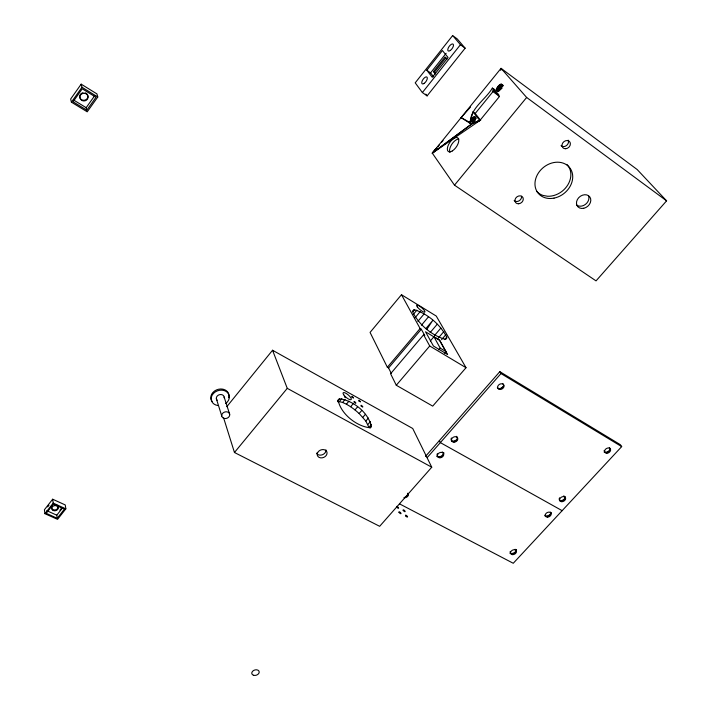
<?xml version="1.0" encoding="UTF-8"?>
<svg xmlns="http://www.w3.org/2000/svg" width="711" height="711" viewBox="0 0 711 711"><rect width="100%" height="100%" fill="white"/><g stroke="black" fill="none" stroke-linecap="round" stroke-linejoin="round"><path stroke-width="1.07" d="M371.382 426.502C368.467 412.682 353.323 400.48 339.458 398.773L338.116 399.92C340.285 413.455 356.682 426.636 370.147 427.746L371.382 426.502L370.102 428.004M446.775 337.103L446.561 338.703L445.193 339.343C431.621 335.37 419.028 324.66 412.682 312.031L413.029 310.529L414.344 309.72C427.924 313.862 440.207 324.598 446.775 337.103L444.633 339.618M500.74 70.416L501.033 68.336L637.18 169.538L666.589 200.831L596.04 280.881L454.489 185.162L432.306 153.149L501.033 68.336L526.647 97.46L666.589 200.831M501.015 84.174L503.21 85.791L500.277 87.817L498.66 91.372L496.465 89.773L496.945 88.022L499.575 84.796L501.015 84.174L502.028 84.511C503.006 87.337 500.162 91.204 497.193 91.266L492.341 88.12C485.569 99.656 469.615 108.667 470.3 123.483L470.709 123.794C473.695 123.821 476.361 119.901 475.472 117.128L474.504 116.755L473.099 117.333L470.184 121.421M473.837 116.933L476.041 118.506L473.846 120.275L472.237 123.821L461.11 117.608L470.549 106.997M470.024 122.256L470.38 120.897L472.584 122.461M480.68 120.408L475.215 113.476L473.019 111.911L470.522 120.506L472.726 122.079M477.481 121.679L477.819 120.763M426.769 329.469L432.866 320.27L425.853 328.642M81.178 84.156L70.656 99.025L71.411 102.171L87.213 111.814L97.78 97.007L96.918 93.888L81.178 84.156L81.978 87.249L97.78 97.007M71.411 102.171L81.978 87.249M86.795 110.169L73.055 101.78L82.245 88.804L95.994 97.291L86.795 110.169L86.155 107.681L94.705 95.692M52.658 499.211L44.411 509.751L44.917 513.68L57.555 519.359L65.839 508.854L65.261 504.952L52.658 499.211L53.192 503.112L44.917 513.68M47.664 506.907L48.97 505.237M59.928 510.205L61.884 507.716M57.218 518.275L64.417 509.138L53.414 504.143L46.215 513.324L57.218 518.275L56.782 515.191L62.657 507.734M452.658 35.55L415.206 82.84L422.378 92.554L427.098 95.887L465.145 48.188L457.306 38.998L452.658 35.55L460.444 44.713L465.145 48.188M426.822 70.229L442.42 50.543L448.054 57.458L432.27 77.312L426.822 70.229L430.555 72.904L433.594 76.85M430.555 72.904L446.144 53.263M435.31 73.9L433.488 71.553L445.05 56.987L446.926 59.297M435.647 73.793L434.43 72.229L445.993 57.671M422.378 92.554L460.444 44.713M226.818 406.665L272.553 350.247L412.718 428.484L431.755 467.216L379.656 526.309L234.461 452.498L223.609 417.89M475.215 113.476L494.527 89.719L492.341 88.12L499.433 96.536L479.836 120.559L432.306 153.149L436.598 148.119M234.461 452.498L287.262 388.348L272.553 350.247M454.489 185.162L526.647 97.46M401.475 294.718L420.103 328.518L421.321 329.246L424.787 335.521L423.596 334.801L390.588 373.728L396.285 385.255L432.715 406.123L466.025 367.711L436.27 316.066L401.475 294.718L370.067 332.419L387.353 367.258L388.57 367.96L391.317 373.497M413.331 314.404L416.842 310.183M414.584 318.332L420.192 311.587M417.855 321.416L424.156 313.853M421.472 325.194L428.475 316.804M337.556 401.04L339.458 398.773M337.716 401.742L339.298 401.626L341.831 398.622M339.298 401.626L342.542 402.444L345.066 399.449M342.542 402.444L346.408 404.195L348.932 401.2M346.408 404.195L350.656 406.736L353.18 403.75M387.353 367.258L420.103 328.518M388.57 367.96L421.321 329.246M350.656 406.736L354.993 409.918L357.517 406.941M371.489 424.369L368.929 427.364L365.827 421.054L359.153 413.526L361.677 410.549M430.137 332.588L437.194 324.269M362.841 417.321L365.374 414.344M434.51 335.521L440.882 328.038M430.377 340.925L433.932 336.738L439.576 340.151L445.895 351.545L444.455 353.225M365.827 421.054L368.369 418.068M396.285 385.255L429.737 345.99L423.596 334.801M438.154 338.249L443.833 331.584M438.029 146.448L439.46 144.768M441.611 142.253L443.042 140.582M367.898 424.476L370.449 421.49M441.567 339.68L445.841 334.677M438.758 349.821L440.207 348.132L433.932 336.738M425.48 456.435L499.824 371.666L620.374 444.695L621.681 446.615L513.253 563.272L399.484 503.841M427.195 457.608L500.979 373.559L499.824 371.666M436.723 148.199L432.306 153.149L472.433 123.421L479.836 120.559L473.019 111.911M436.732 148.297L432.306 153.149L472.433 123.421M472.211 123.59L479.836 120.559M46.819 510.694L56.782 515.191M53.192 503.112L65.839 508.854M287.262 388.348L431.755 467.216M562.143 510.676L440.358 442.624L439.345 440.642M429.737 345.99L466.025 367.711M440.207 348.132L445.895 351.545M500.979 373.559L621.681 446.615M73.366 99.869L86.155 107.681M461.11 117.608L470.3 123.483M470.069 122.959L471.544 124.007M473.099 117.333L475.303 118.906M472.353 117.946L474.557 119.51M471.642 118.71L473.846 120.275M471.02 119.581L473.224 121.154M474.504 116.755L475.979 117.804M433.488 71.553L434.43 72.229M496.616 88.937L498.811 90.546M496.465 89.773L497.984 91.532M492.883 90.075L497.051 93.123M492.27 91.097L499.406 96.305M499.575 84.796L501.762 86.413M498.811 85.418L500.997 87.035M498.082 86.209L500.277 87.817M497.451 87.089L499.646 88.697M496.945 88.022L499.14 89.63M501.602 84.227L503.059 85.302M500.322 84.369L502.517 85.987M354.993 409.918L359.153 413.526M497.371 93.088L498.793 94.776M425.791 94.119L427.098 95.887M496.518 90.466L496.767 90.972M229.689 414.291L229.404 413.473A4.062 3.297 -17.7 0 0 225.671 411.829A4.062 3.297 -17.7 0 0 222.01 414.317L221.761 415.197A4.062 3.297 -17.7 0 0 225.796 418.521A4.062 3.297 -17.7 0 0 229.689 414.291L223.867 396.214A3.99 3.271 -17.5 0 0 220.188 394.569A3.99 3.271 -17.5 0 0 216.597 397.022L216.348 397.893A3.99 3.271 -17.5 0 0 217.184 400.257M216.375 398.755L221.779 416.068M502.579 383.46A3.395 2.64 -30 0 1 502.144 387.939A3.395 2.64 -30 0 1 497.345 387.344M609.265 447.601A3.244 2.382 -31.3 0 1 608.296 451.983A3.244 2.382 -31.3 0 1 604.092 450.623M564.756 496.571A3.182 2.329 -29 0 1 562.25 500.873A3.182 2.329 -29 0 1 559.548 497.816M563.636 495.931A3.182 2.329 -29 0 1 564.267 496.18M456.355 436.323A3.333 2.577 -27.1 0 1 455.644 440.882A3.333 2.577 -27.1 0 1 451.058 439.46M451.112 438.749A3.333 2.577 -27.1 0 1 451.387 438.038M503.681 385.753A4.746 3.697 -30 0 1 498.722 388.695M457.511 438.536A4.657 3.599 -27.1 0 1 451.476 441.149M565.521 497.078A4.453 3.262 -29 0 1 559.424 500.633M610.411 448.632A4.533 3.333 -31.3 0 1 604.217 452.258M85.124 92.794A4.115 3.848 -4.5 0 1 87.409 98.26A4.115 3.848 -4.5 0 1 81.223 99.469A4.115 3.848 -4.5 0 1 81.081 93.585M81.978 93.017A4.115 3.848 -4.5 0 1 83 92.688M501.948 88.368A3.919 3.342 -43.3 0 1 499.158 88.573M500.588 89.373A3.928 3.342 -43.3 0 1 498.909 88.786M325.94 449.876A5.057 3.99 -21.7 0 1 322.234 454.809A5.057 3.99 -21.7 0 1 316.466 453.12M344.426 396.88A5.261 1.635 40.1 0 1 345.502 397.689M407.856 493.176A3.279 2.497 -24.3 0 1 407.661 496.367A3.279 2.497 -24.3 0 1 403.901 497.664M442.304 451.956A3.315 2.551 -26.3 0 1 442.784 455.449A3.315 2.551 -26.3 0 1 438.571 456.897A3.315 2.551 -26.3 0 1 437.354 453.662M408.061 493.603A3.279 2.497 -24.3 0 1 405.172 496.882M550.35 512.071A3.164 2.311 -28.3 0 1 549.016 515.866A3.164 2.311 -28.3 0 1 544.919 515.226M515.111 549.256A3.128 2.266 -26.6 0 1 513.982 553.522A3.128 2.266 -26.6 0 1 510.196 551.523M551.176 512.551A4.426 3.235 -28.3 0 1 545.106 516.088M516.542 549.594A4.373 3.173 -26.6 0 1 509.974 553.345M408.31 493.923A4.586 3.493 -24.3 0 1 407.687 494.82M443.966 452.88A4.639 3.573 -26.3 0 1 436.776 456.444M57.769 505.992A3.288 2.577 -9.6 0 1 55.085 509.92A3.288 2.577 -9.6 0 1 51.734 506.739M56.64 505.068A3.288 2.577 -9.6 0 1 57.289 505.468M588.655 196.174A7.714 6.212 -39.1 0 1 585.437 204.386A7.714 6.212 -39.1 0 1 576.799 205.168M521.519 196.236A4.435 3.662 -37.5 0 1 519.083 200.822A4.435 3.662 -37.5 0 1 514.16 200.564M568.169 140.165A4.542 3.733 -41.5 0 1 566.498 145.542A4.542 3.733 -41.5 0 1 561.041 145.648M566.836 164.392A20.228 16.557 -39.4 0 1 567.867 184.816A20.228 16.557 -39.4 0 1 547.568 196.254L543.008 195.436A20.228 16.557 -39.4 0 1 536.645 191.268M449.956 152.385A8.301 3.964 -55.4 0 1 451.814 144.262A8.301 3.964 -55.4 0 1 458.782 139.018M218.073 405.546A9.234 7.572 -17.5 0 1 212.162 395.138A9.234 7.572 -17.5 0 1 226.178 391.468A9.234 7.572 -17.5 0 1 225.6 403.572M212.109 401.439A9.225 7.563 -17.5 0 1 218.535 389.246A9.225 7.563 -17.5 0 1 228.702 397.725M224.152 397.014A3.99 3.271 -17.5 0 1 224.169 397.884M353.5 397.858C350.603 397.831 351.536 394.445 353.5 397.858M360.459 401.751C357.544 401.679 358.531 398.356 360.459 401.751M317.613 452.729L317.257 453.805A5.066 3.999 -21.7 0 0 322.039 457.857A5.066 3.999 -21.7 0 0 327.033 452.623L326.731 451.627A5.066 3.999 -21.7 0 0 322.225 449.628A5.066 3.999 -21.7 0 0 317.613 452.729M355.776 403.013C352.612 402.684 354.06 399.644 355.776 403.013M362.743 406.87C359.579 406.496 361.064 403.519 362.743 406.87M414.344 309.72L412.94 311.418L414.344 309.72M447.575 354.496L433.434 346.026L425.534 331.788L439.514 340.231L447.575 354.496M253.587 675.29A3.813 2.728 -17.4 0 0 259.213 672.108A3.813 2.728 -17.4 0 0 253.667 670.446A3.813 2.728 -17.4 0 0 253.587 675.29M399.049 512.364A1.342 0.453 41.7 0 0 400.862 513.706A1.342 0.453 41.7 0 0 400 512.187A1.342 0.453 41.7 0 0 399.049 512.364M403.253 510.462A1.333 0.453 41.7 0 0 405.048 511.689A1.333 0.453 41.7 0 0 404.035 510.125A1.333 0.453 41.7 0 0 403.253 510.462M405.741 515.955A1.342 0.453 41.8 0 0 407.51 517.013A1.342 0.453 41.8 0 0 406.283 515.377A1.342 0.453 41.8 0 0 405.741 515.955M396.729 507.067A1.342 0.453 41.6 0 0 398.524 508.285A1.342 0.453 41.6 0 0 397.493 506.712A1.342 0.453 41.6 0 0 396.729 507.067M424.254 83.329A4.133 1.822 -55.2 0 0 427.071 77.206A4.133 1.822 -55.2 0 0 422.263 80.716A4.133 1.822 -55.2 0 0 424.254 83.329M450.392 50.41A4.186 1.84 -54.5 0 0 453.227 44.26A4.186 1.84 -54.5 0 0 448.286 47.904A4.186 1.84 -54.5 0 0 450.392 50.41M500.126 389.468A3.395 2.64 -30 0 0 503.903 385.193A3.395 2.64 -30 0 0 498.447 385.184A3.395 2.64 -30 0 0 500.126 389.468M606.821 453.254A3.244 2.382 -31.3 0 0 610.527 449.263A3.244 2.382 -31.3 0 0 605.443 449.316A3.244 2.382 -31.3 0 0 606.821 453.254M561.903 501.699A3.191 2.329 -29 0 0 565.512 497.816A3.191 2.329 -29 0 0 560.455 497.913A3.191 2.329 -29 0 0 561.903 501.699M453.991 442.189A3.333 2.577 -27.1 0 0 457.653 438.038A3.333 2.577 -27.1 0 0 452.232 438.083A3.333 2.577 -27.1 0 0 453.991 442.189M81.676 100.34A4.124 3.848 -4.5 0 0 88.084 97.336A4.124 3.848 -4.5 0 0 82.156 93.683A4.124 3.848 -4.5 0 0 81.676 100.34M343.724 394.818A5.27 1.626 40.1 0 0 350.923 399.715A5.27 1.626 40.1 0 0 346.906 393.894A5.27 1.626 40.1 0 0 343.724 394.818M439.967 457.777A3.315 2.551 -26.3 0 0 443.593 453.671A3.315 2.551 -26.3 0 0 438.189 453.734A3.315 2.551 -26.3 0 0 439.967 457.777M547.514 517.164A3.173 2.311 -28.3 0 0 551.087 513.315A3.173 2.311 -28.3 0 0 546.039 513.431A3.173 2.311 -28.3 0 0 547.514 517.164M512.835 554.651A3.128 2.266 -26.6 0 0 516.328 550.883A3.128 2.266 -26.6 0 0 511.307 551.025A3.128 2.266 -26.6 0 0 512.835 554.651M53.165 510.471A3.297 2.577 -9.7 0 0 58.231 508.125A3.297 2.577 -9.7 0 0 53.485 505.965A3.297 2.577 -9.7 0 0 53.165 510.471M583.713 208.287A7.732 6.221 -39.1 0 0 589.81 196.929A7.732 6.221 -39.1 0 0 577.385 199.551A7.732 6.221 -39.1 0 0 583.713 208.287M518.657 203.764A4.453 3.662 -37.5 0 0 522.932 197.551A4.453 3.662 -37.5 0 0 515.742 198.085A4.453 3.662 -37.5 0 0 518.657 203.764M565.716 148.732A4.55 3.742 -41.4 0 0 570.044 142.289A4.55 3.742 -41.4 0 0 562.792 142.875A4.55 3.742 -41.4 0 0 565.716 148.732M554.047 198.12A20.281 16.584 -39.3 0 0 570.089 168.223A20.281 16.584 -39.3 0 0 537.392 174.693A20.281 16.584 -39.3 0 0 554.047 198.12M452.303 150.954A8.31 3.955 -55.4 0 0 458.373 138.476A8.31 3.955 -55.4 0 0 448.534 144.626A8.31 3.955 -55.4 0 0 452.303 150.954M417.348 306.974A5.395 1.28 40 0 0 424.618 312.245A5.395 1.28 40 0 0 420.414 306.734A5.395 1.28 40 0 0 417.348 306.974"/></g></svg>
